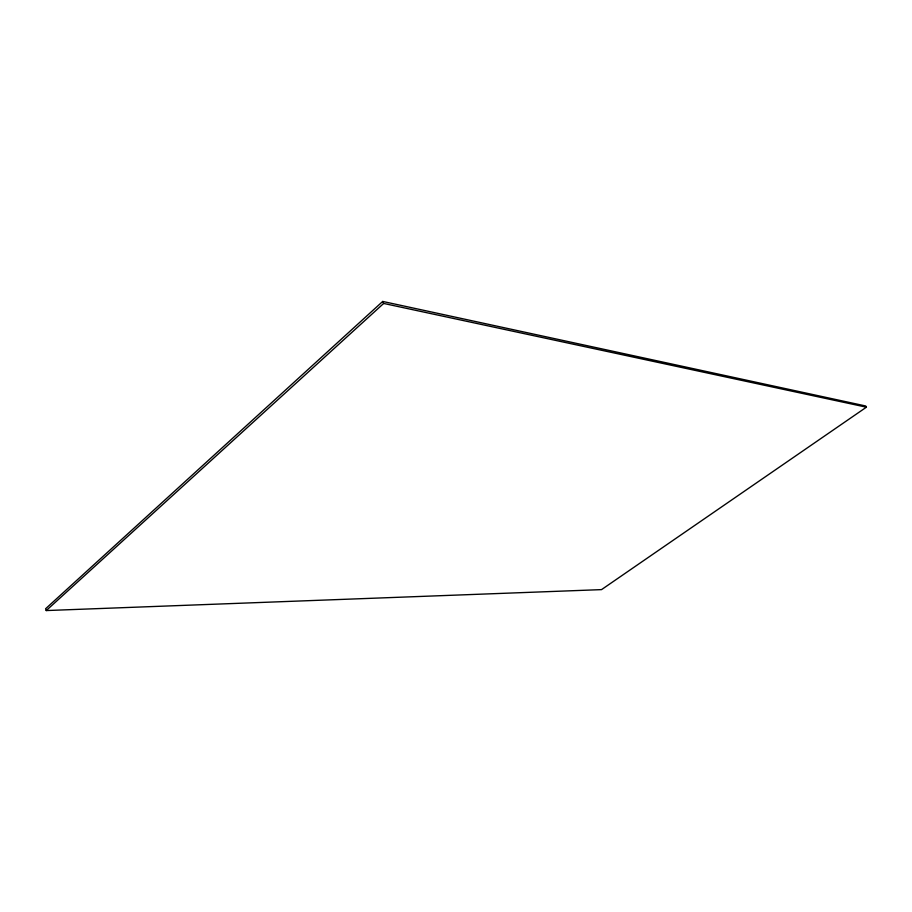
<?xml version="1.0" encoding="UTF-8"?>
<svg xmlns="http://www.w3.org/2000/svg" width="912" height="912" viewBox="0 0 912 912"><rect width="100%" height="100%" fill="white"/><g stroke="black" fill="none" stroke-linecap="round" stroke-linejoin="round"><path stroke-width="1.37" d="M382.709 301.439L45.6 608.749L46.227 610.561L601.532 589.619L866.4 407.185L865.682 405.977L382.709 301.439L383.667 303.445L866.4 407.185M46.227 610.561L383.667 303.445"/></g></svg>
